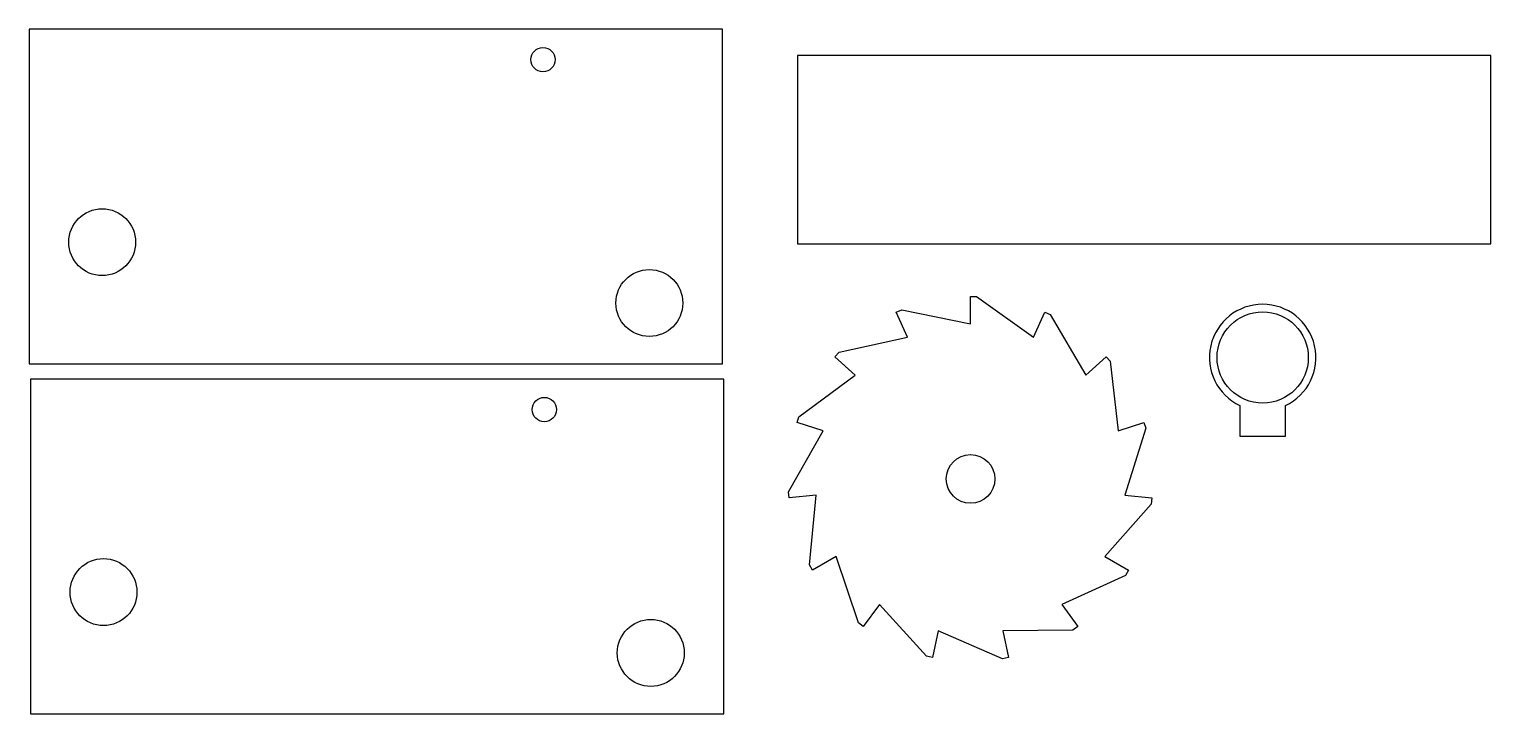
# Model space of a CAD drawing. Extents: x 27 to 507, y 352 to 577.
import ezdxf

# ---------------------------------------------------------------- set-up
doc = ezdxf.new("R2010")
doc.units = 0
doc.layers.get('0').update_dxf_attribs({"linetype": 'CONTINUOUS'})

msp = doc.modelspace()

# ---------------------------------------------------------------- linework, layer by layer
at = {"color": 7, "linetype": 'CONTINUOUS'}
for p, q in [((254.52, 577.48), (26.52, 577.48)), ((26.52, 577.48), (26.52, 467.48)), ((254.52, 467.48), (254.52, 577.48)), ((507.29, 568.88), (279.29, 568.88)), ((279.29, 568.88), (279.29, 506.88)), ((507.29, 506.88), (507.29, 568.88)), ((279.29, 506.88), (507.29, 506.88)), ((336.16, 480.68), (336.16, 489.65)), ((336.16, 489.65), (338.16, 489.65)), ((338.16, 489.65), (356.91, 476.27)), ((311.75, 484.47), (313.58, 485.28)), ((315.4, 476.27), (311.75, 484.47)), ((313.58, 485.28), (336.16, 480.68)), ((356.91, 476.27), (360.56, 484.47)), ((360.56, 484.47), (362.39, 483.65)), ((362.39, 483.65), (374.08, 463.8)), ((292.91, 471.29), (315.4, 476.27)), ((291.57, 469.8), (292.91, 471.29)), ((26.52, 467.48), (254.52, 467.48)), ((298.24, 463.8), (291.57, 469.8)), ((374.08, 463.8), (380.75, 469.8)), ((380.75, 469.8), (382.09, 468.31)), ((382.09, 468.31), (384.69, 445.42)), ((254.97, 462.45), (26.97, 462.45)), ((26.97, 462.45), (26.97, 352.45)), ((254.97, 352.45), (254.97, 462.45)), ((279.71, 450.1), (298.24, 463.8)), ((424.76, 453.76), (424.76, 443.76)), ((439.76, 443.76), (439.76, 453.76)), ((279.09, 448.19), (279.71, 450.1)), ((287.63, 445.42), (279.09, 448.19)), ((384.69, 445.42), (393.22, 448.19)), ((393.22, 448.19), (393.84, 446.29)), ((276.28, 425.37), (287.63, 445.42)), ((393.84, 446.29), (386.9, 424.32)), ((424.76, 443.76), (439.76, 443.76)), ((276.49, 423.38), (276.28, 425.37)), ((285.41, 424.32), (276.49, 423.38)), ((283.2, 401.39), (285.41, 424.32)), ((386.9, 424.32), (395.83, 423.38)), ((395.83, 423.38), (395.62, 421.39)), ((395.62, 421.39), (380.35, 404.14)), ((291.97, 404.14), (284.2, 399.65)), ((299.27, 382.29), (291.97, 404.14)), ((380.35, 404.14), (388.12, 399.65)), ((284.2, 399.65), (283.2, 401.39)), ((388.12, 399.65), (387.12, 397.92)), ((387.12, 397.92), (366.15, 388.37)), ((306.17, 388.37), (300.89, 381.11)), ((321.72, 371.38), (306.17, 388.37)), ((366.15, 388.37), (371.42, 381.11)), ((300.89, 381.11), (299.27, 382.29)), ((369.81, 379.94), (346.77, 379.74)), ((371.42, 381.11), (369.81, 379.94)), ((325.55, 379.74), (323.68, 370.96)), ((346.67, 370.55), (325.55, 379.74)), ((346.77, 379.74), (348.63, 370.96)), ((323.68, 370.96), (321.72, 371.38)), ((348.63, 370.96), (346.67, 370.55)), ((26.97, 352.45), (254.97, 352.45))]:
    msp.add_line(p, q, dxfattribs=at)
for centre, radius in [((195.52, 567.48), 4), ((50.52, 507.48), 11), ((230.52, 487.48), 11), ((432.26, 469.57), 15), ((195.97, 452.45), 4), ((336.16, 429.65), 8), ((50.97, 392.45), 11), ((230.97, 372.45), 11)]:
    msp.add_circle(centre, radius, dxfattribs=at)
msp.add_arc((432.26, 469.57), 17.5, 295.3769, 244.6231, dxfattribs=at)

doc.saveas('drawing.dxf')
